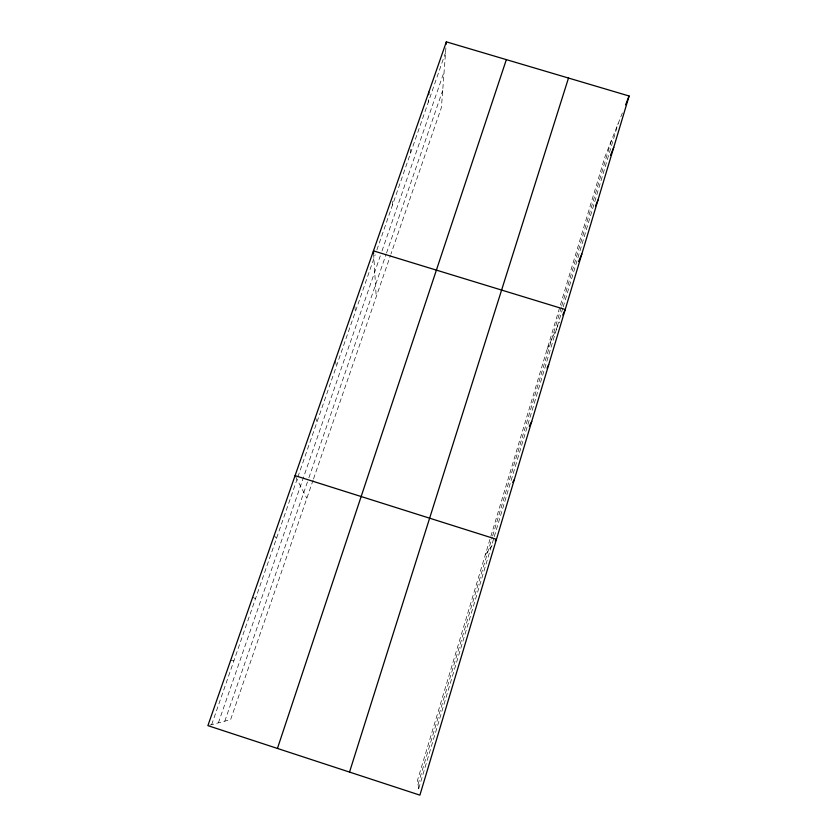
<?xml version="1.0" encoding="UTF-8"?>
<svg xmlns="http://www.w3.org/2000/svg" width="837" height="837" viewBox="0 0 837 837"><rect width="100%" height="100%" fill="white"/><g stroke="black" fill="none" stroke-linecap="round" stroke-linejoin="round"><path stroke-width="0.63" stroke-dasharray="4.18 3.14" d="M410.622 152.962L410.695 149.488M428.293 102.166L428.429 99.655M445.901 47.824L441.434 107.418L390.973 253.967M418.741 788.496L493.914 537.825M494.28 536.59L562.799 308.121M563.175 306.886L618.135 123.614M418.029 784.415L492.292 537.134M492.658 535.889L561.303 307.325M561.669 306.101L611.324 140.731M224.808 721.159L308.466 479.005M308.884 477.791L386.108 254.26M386.537 253.036L442.71 90.427M313.111 480.082L230.635 719.611L207.89 725.637M313.53 478.869L390.555 255.191M218.384 722.865L380.291 255.892M381.996 250.954L444.102 71.825M211.667 724.643L297.02 479.381M297.867 476.944L375.175 254.793M376.87 249.939L445.546 52.605M622.362 112.985L605.109 156.373L417.381 780.733L419.295 791.687M547.074 349.406L559.566 321.963M485.303 554.826L492.637 544.636M230.583 660.55L233.879 660.832M252.669 597.231L255.484 598.727M274.159 535.617L276.534 538.264M295.555 476.577L306.855 498.256M315.444 417.234L316.982 422.015M335.281 360.339L336.443 366.104M354.742 306.018L355.411 311.594M373.605 253.391L376.211 296.832M392.448 201.424L392.501 205.034"/><path stroke-width="1.26" d="M428.68 94.644L428.816 92.143M446.173 44.235L446.351 41.85L629.11 96.004L419.902 795.15L207.89 725.637L446.351 41.85M349.521 772.08L568.501 78.04M277.434 748.445L506.354 59.626M625.616 104.803L629.11 96.004M610.487 155.358L613.741 147.364M595.494 205.986L597.984 200.033M578.566 261.552L581.82 254.071M562.726 315.005L565.226 309.523L373.459 250.87L373.605 253.391M547.053 368.144L548.695 364.754M529.287 426.106L531.736 421.419M512.715 482.332L514.326 479.591M495.222 541.037L496.456 539.321L295.074 475.636"/></g></svg>
